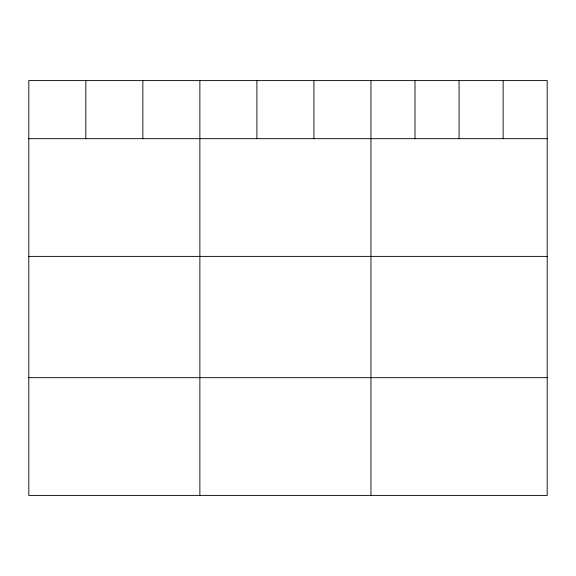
<?xml version="1.0" encoding="UTF-8"?>
<svg xmlns="http://www.w3.org/2000/svg" width="576" height="576" viewBox="0 0 576 576"><rect width="100%" height="100%" fill="white"/><g stroke="black" fill="none" stroke-linecap="round" stroke-linejoin="round"><path stroke-width="0.86" d="M547.2 138.679L547.2 495.389L28.8 495.389L28.8 80.611L547.2 80.611L547.2 138.679L28.8 138.679M28.8 256.392L547.2 256.392M28.8 377.676L547.2 377.676M503.136 80.611L503.136 138.679M459.072 80.611L459.072 138.679M415.008 80.611L415.008 138.679M370.944 80.611L370.944 495.389M313.92 80.611L313.92 138.679M256.896 80.611L256.896 138.679M199.872 80.611L199.872 495.389M142.848 80.611L142.848 138.679M85.824 80.611L85.824 138.679"/></g></svg>
